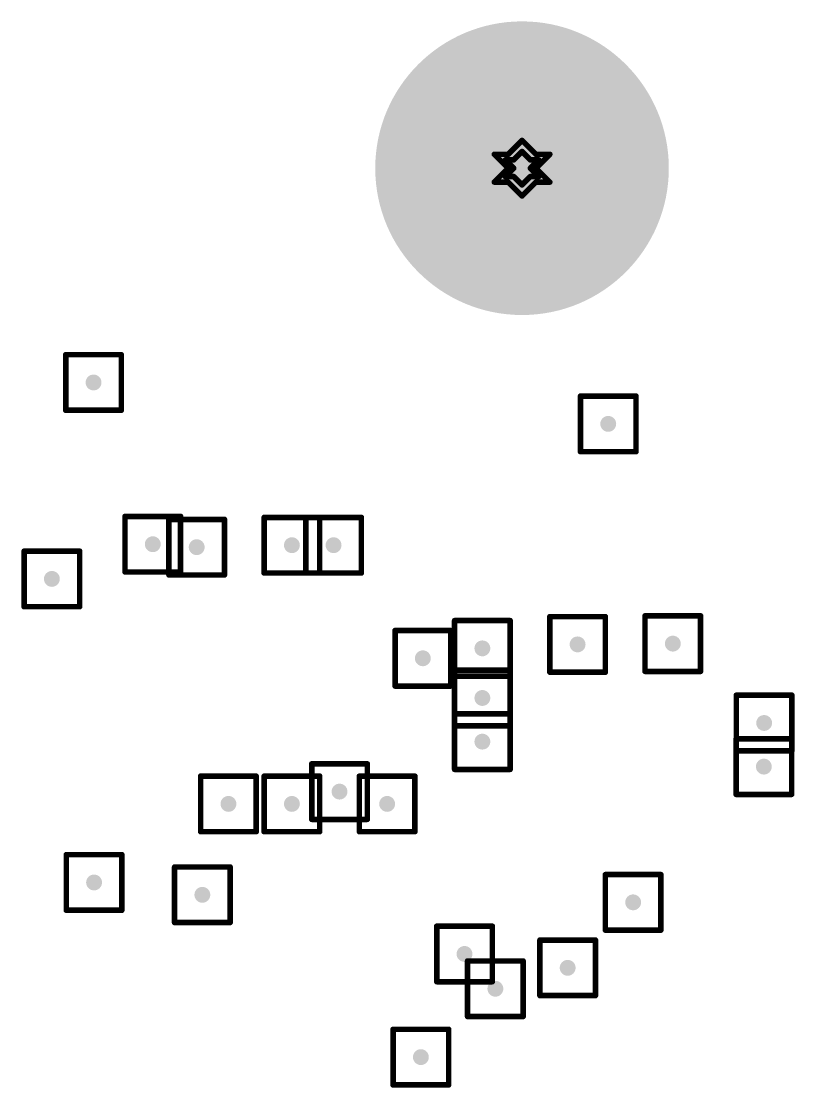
# Model space of a CAD drawing. Header units: inches. Extents: x 0 to 17, y 0 to 4.
# Drawn here: x 2.035 to 2.419, y 1.375 to 1.904 of the extents above; entities that cross this region are included whole.
import ezdxf

# ---------------------------------------------------------------- set-up
doc = ezdxf.new("R2010")
doc.units = ezdxf.units.IN
doc.header["$MEASUREMENT"] = 0
for name, color, linetype in [('Drill Drawing', 1, 'Continuous'), ('Pad Holes', 156, 'Continuous'), ('Via Holes', 16, 'Continuous')]:
    doc.layers.add(name, color=color, linetype=linetype)

# ---------------------------------------------------------------- blocks, each defined once
blk = doc.blocks.new('9774015151_80')
at = {"layer": 'Pad Holes'}
h = blk.add_hatch(color=7, dxfattribs=at)
edge = h.paths.add_edge_path()
edge.add_arc((0, 0), 0.07283, 0, 360)

msp = doc.modelspace()

# ---------------------------------------------------------------- hatches: boundary and pattern name
at = {"layer": 'Via Holes'}
h = msp.add_hatch(color=7, dxfattribs=at)
edge = h.paths.add_edge_path()
edge.add_arc((2.07086, 1.72441), 0.00394, 0, 360)
h = msp.add_hatch(color=7, dxfattribs=at)
edge = h.paths.add_edge_path()
edge.add_arc((2.32623, 1.70388), 0.00394, 0, 360)
h = msp.add_hatch(color=7, dxfattribs=at)
edge = h.paths.add_edge_path()
edge.add_arc((2.10027, 1.64419), 0.00394, 0, 360)
h = msp.add_hatch(color=7, dxfattribs=at)
edge = h.paths.add_edge_path()
edge.add_arc((2.12205, 1.64272), 0.00394, 0, 360)
h = msp.add_hatch(color=7, dxfattribs=at)
edge = h.paths.add_edge_path()
edge.add_arc((2.16929, 1.6437), 0.00394, 0, 360)
h = msp.add_hatch(color=7, dxfattribs=at)
edge = h.paths.add_edge_path()
edge.add_arc((2.18996, 1.6437), 0.00394, 0, 360)
h = msp.add_hatch(color=7, dxfattribs=at)
edge = h.paths.add_edge_path()
edge.add_arc((2.0502, 1.62697), 0.00394, 0, 360)
h = msp.add_hatch(color=7, dxfattribs=at)
edge = h.paths.add_edge_path()
edge.add_arc((2.31102, 1.59449), 0.00394, 0, 360)
h = msp.add_hatch(color=7, dxfattribs=at)
edge = h.paths.add_edge_path()
edge.add_arc((2.35827, 1.59487), 0.00394, 0, 360)
h = msp.add_hatch(color=7, dxfattribs=at)
edge = h.paths.add_edge_path()
edge.add_arc((2.26378, 1.59252), 0.00394, 0, 360)
h = msp.add_hatch(color=7, dxfattribs=at)
edge = h.paths.add_edge_path()
edge.add_arc((2.23425, 1.5876), 0.00394, 0, 360)
h = msp.add_hatch(color=7, dxfattribs=at)
edge = h.paths.add_edge_path()
edge.add_arc((2.26378, 1.56791), 0.00394, 0, 360)
h = msp.add_hatch(color=7, dxfattribs=at)
edge = h.paths.add_edge_path()
edge.add_arc((2.40357, 1.55551), 0.00394, 0, 360)
h = msp.add_hatch(color=7, dxfattribs=at)
edge = h.paths.add_edge_path()
edge.add_arc((2.26378, 1.54626), 0.00394, 0, 360)
h = msp.add_hatch(color=7, dxfattribs=at)
edge = h.paths.add_edge_path()
edge.add_arc((2.40344, 1.53386), 0.00394, 0, 360)
h = msp.add_hatch(color=7, dxfattribs=at)
edge = h.paths.add_edge_path()
edge.add_arc((2.19291, 1.52147), 0.00394, 0, 360)
h = msp.add_hatch(color=7, dxfattribs=at)
edge = h.paths.add_edge_path()
edge.add_arc((2.1378, 1.51537), 0.00394, 0, 360)
h = msp.add_hatch(color=7, dxfattribs=at)
edge = h.paths.add_edge_path()
edge.add_arc((2.16929, 1.51537), 0.00394, 0, 360)
h = msp.add_hatch(color=7, dxfattribs=at)
edge = h.paths.add_edge_path()
edge.add_arc((2.21654, 1.51537), 0.00394, 0, 360)
h = msp.add_hatch(color=7, dxfattribs=at)
edge = h.paths.add_edge_path()
edge.add_arc((2.07113, 1.4764), 0.00394, 0, 360)
h = msp.add_hatch(color=7, dxfattribs=at)
edge = h.paths.add_edge_path()
edge.add_arc((2.12485, 1.47028), 0.00394, 0, 360)
h = msp.add_hatch(color=7, dxfattribs=at)
edge = h.paths.add_edge_path()
edge.add_arc((2.33858, 1.46654), 0.00394, 0, 360)
h = msp.add_hatch(color=7, dxfattribs=at)
edge = h.paths.add_edge_path()
edge.add_arc((2.25492, 1.44094), 0.00394, 0, 360)
h = msp.add_hatch(color=7, dxfattribs=at)
edge = h.paths.add_edge_path()
edge.add_arc((2.3061, 1.43406), 0.00394, 0, 360)
h = msp.add_hatch(color=7, dxfattribs=at)
edge = h.paths.add_edge_path()
edge.add_arc((2.27023, 1.42367), 0.00394, 0, 360)
h = msp.add_hatch(color=7, dxfattribs=at)
edge = h.paths.add_edge_path()
edge.add_arc((2.23327, 1.38976), 0.00394, 0, 360)

# ---------------------------------------------------------------- linework, layer by layer
at = {"layer": 'Drill Drawing'}
for points in [[(2.27657, 1.8376, 0.00276, 0.00276, 0), (2.28346, 1.84449, 0.00276, 0.00276, 0)], [(2.28346, 1.84449, 0.00276, 0.00276, 0), (2.29035, 1.8376, 0.00276, 0.00276, 0)], [(2.26968, 1.8376, 0.00276, 0.00276, 0), (2.27657, 1.83071, 0.00276, 0.00276, 0)], [(2.26968, 1.8376, 0.00276, 0.00276, 0), (2.27657, 1.8376, 0.00276, 0.00276, 0)], [(2.2752, 1.83484, 0.00276, 0.00276, 0), (2.27933, 1.83071, 0.00276, 0.00276, 0)], [(2.2752, 1.83484, 0.00276, 0.00276, 0), (2.27933, 1.83484, 0.00276, 0.00276, 0)], [(2.27933, 1.83484, 0.00276, 0.00276, 0), (2.28346, 1.83898, 0.00276, 0.00276, 0)], [(2.28346, 1.83898, 0.00276, 0.00276, 0), (2.2876, 1.83484, 0.00276, 0.00276, 0)], [(2.2876, 1.83484, 0.00276, 0.00276, 0), (2.29173, 1.83484, 0.00276, 0.00276, 0)], [(2.2876, 1.83071, 0.00276, 0.00276, 0), (2.29173, 1.83484, 0.00276, 0.00276, 0)], [(2.29035, 1.8376, 0.00276, 0.00276, 0), (2.29724, 1.8376, 0.00276, 0.00276, 0)], [(2.29035, 1.83071, 0.00276, 0.00276, 0), (2.29724, 1.8376, 0.00276, 0.00276, 0)], [(2.26968, 1.82382, 0.00276, 0.00276, 0), (2.27657, 1.83071, 0.00276, 0.00276, 0)], [(2.2752, 1.82657, 0.00276, 0.00276, 0), (2.27933, 1.83071, 0.00276, 0.00276, 0)], [(2.2876, 1.83071, 0.00276, 0.00276, 0), (2.29173, 1.82657, 0.00276, 0.00276, 0)], [(2.29035, 1.83071, 0.00276, 0.00276, 0), (2.29724, 1.82382, 0.00276, 0.00276, 0)], [(2.26968, 1.82382, 0.00276, 0.00276, 0), (2.27657, 1.82382, 0.00276, 0.00276, 0)], [(2.2752, 1.82657, 0.00276, 0.00276, 0), (2.27933, 1.82657, 0.00276, 0.00276, 0)], [(2.27657, 1.82382, 0.00276, 0.00276, 0), (2.28346, 1.81693, 0.00276, 0.00276, 0)], [(2.27933, 1.82657, 0.00276, 0.00276, 0), (2.28346, 1.82244, 0.00276, 0.00276, 0)], [(2.28346, 1.82244, 0.00276, 0.00276, 0), (2.2876, 1.82657, 0.00276, 0.00276, 0)], [(2.28346, 1.81693, 0.00276, 0.00276, 0), (2.29035, 1.82382, 0.00276, 0.00276, 0)], [(2.2876, 1.82657, 0.00276, 0.00276, 0), (2.29173, 1.82657, 0.00276, 0.00276, 0)], [(2.29035, 1.82382, 0.00276, 0.00276, 0), (2.29724, 1.82382, 0.00276, 0.00276, 0)], [(2.05709, 1.73819, 0.00276, 0.00276, 0), (2.08464, 1.73819, 0.00276, 0.00276, 0)], [(2.05709, 1.71063, 0.00276, 0.00276, 0), (2.05709, 1.73819, 0.00276, 0.00276, 0)], [(2.08464, 1.71063, 0.00276, 0.00276, 0), (2.08464, 1.73819, 0.00276, 0.00276, 0)], [(2.31245, 1.71766, 0.00276, 0.00276, 0), (2.34001, 1.71766, 0.00276, 0.00276, 0)], [(2.31245, 1.6901, 0.00276, 0.00276, 0), (2.31245, 1.71766, 0.00276, 0.00276, 0)], [(2.34001, 1.6901, 0.00276, 0.00276, 0), (2.34001, 1.71766, 0.00276, 0.00276, 0)], [(2.05709, 1.71063, 0.00276, 0.00276, 0), (2.08464, 1.71063, 0.00276, 0.00276, 0)], [(2.31245, 1.6901, 0.00276, 0.00276, 0), (2.34001, 1.6901, 0.00276, 0.00276, 0)], [(2.08649, 1.65797, 0.00276, 0.00276, 0), (2.11405, 1.65797, 0.00276, 0.00276, 0)], [(2.08649, 1.63041, 0.00276, 0.00276, 0), (2.08649, 1.65797, 0.00276, 0.00276, 0)], [(2.10827, 1.6565, 0.00276, 0.00276, 0), (2.13583, 1.6565, 0.00276, 0.00276, 0)], [(2.10827, 1.62894, 0.00276, 0.00276, 0), (2.10827, 1.6565, 0.00276, 0.00276, 0)], [(2.11405, 1.63041, 0.00276, 0.00276, 0), (2.11405, 1.65797, 0.00276, 0.00276, 0)], [(2.13583, 1.62894, 0.00276, 0.00276, 0), (2.13583, 1.6565, 0.00276, 0.00276, 0)], [(2.15551, 1.65748, 0.00276, 0.00276, 0), (2.18307, 1.65748, 0.00276, 0.00276, 0)], [(2.15551, 1.62992, 0.00276, 0.00276, 0), (2.15551, 1.65748, 0.00276, 0.00276, 0)], [(2.17618, 1.65748, 0.00276, 0.00276, 0), (2.20374, 1.65748, 0.00276, 0.00276, 0)], [(2.17618, 1.62992, 0.00276, 0.00276, 0), (2.17618, 1.65748, 0.00276, 0.00276, 0)], [(2.18307, 1.62992, 0.00276, 0.00276, 0), (2.18307, 1.65748, 0.00276, 0.00276, 0)], [(2.20374, 1.62992, 0.00276, 0.00276, 0), (2.20374, 1.65748, 0.00276, 0.00276, 0)], [(2.03642, 1.64075, 0.00276, 0.00276, 0), (2.06398, 1.64075, 0.00276, 0.00276, 0)], [(2.03642, 1.61319, 0.00276, 0.00276, 0), (2.03642, 1.64075, 0.00276, 0.00276, 0)], [(2.06398, 1.61319, 0.00276, 0.00276, 0), (2.06398, 1.64075, 0.00276, 0.00276, 0)], [(2.08649, 1.63041, 0.00276, 0.00276, 0), (2.11405, 1.63041, 0.00276, 0.00276, 0)], [(2.10827, 1.62894, 0.00276, 0.00276, 0), (2.13583, 1.62894, 0.00276, 0.00276, 0)], [(2.15551, 1.62992, 0.00276, 0.00276, 0), (2.18307, 1.62992, 0.00276, 0.00276, 0)], [(2.17618, 1.62992, 0.00276, 0.00276, 0), (2.20374, 1.62992, 0.00276, 0.00276, 0)], [(2.03642, 1.61319, 0.00276, 0.00276, 0), (2.06398, 1.61319, 0.00276, 0.00276, 0)], [(2.29724, 1.60827, 0.00276, 0.00276, 0), (2.3248, 1.60827, 0.00276, 0.00276, 0)], [(2.29724, 1.58071, 0.00276, 0.00276, 0), (2.29724, 1.60827, 0.00276, 0.00276, 0)], [(2.3248, 1.58071, 0.00276, 0.00276, 0), (2.3248, 1.60827, 0.00276, 0.00276, 0)], [(2.34449, 1.60865, 0.00276, 0.00276, 0), (2.37205, 1.60865, 0.00276, 0.00276, 0)], [(2.34449, 1.58109, 0.00276, 0.00276, 0), (2.34449, 1.60865, 0.00276, 0.00276, 0)], [(2.37205, 1.58109, 0.00276, 0.00276, 0), (2.37205, 1.60865, 0.00276, 0.00276, 0)], [(2.22047, 1.60138, 0.00276, 0.00276, 0), (2.24803, 1.60138, 0.00276, 0.00276, 0)], [(2.22047, 1.57382, 0.00276, 0.00276, 0), (2.22047, 1.60138, 0.00276, 0.00276, 0)], [(2.24803, 1.57382, 0.00276, 0.00276, 0), (2.24803, 1.60138, 0.00276, 0.00276, 0)], [(2.25, 1.6063, 0.00276, 0.00276, 0), (2.27756, 1.6063, 0.00276, 0.00276, 0)], [(2.25, 1.57874, 0.00276, 0.00276, 0), (2.25, 1.6063, 0.00276, 0.00276, 0)], [(2.27756, 1.57874, 0.00276, 0.00276, 0), (2.27756, 1.6063, 0.00276, 0.00276, 0)], [(2.25, 1.58169, 0.00276, 0.00276, 0), (2.27756, 1.58169, 0.00276, 0.00276, 0)], [(2.25, 1.55413, 0.00276, 0.00276, 0), (2.25, 1.58169, 0.00276, 0.00276, 0)], [(2.27756, 1.55413, 0.00276, 0.00276, 0), (2.27756, 1.58169, 0.00276, 0.00276, 0)], [(2.29724, 1.58071, 0.00276, 0.00276, 0), (2.3248, 1.58071, 0.00276, 0.00276, 0)], [(2.34449, 1.58109, 0.00276, 0.00276, 0), (2.37205, 1.58109, 0.00276, 0.00276, 0)], [(2.25, 1.57874, 0.00276, 0.00276, 0), (2.27756, 1.57874, 0.00276, 0.00276, 0)], [(2.22047, 1.57382, 0.00276, 0.00276, 0), (2.24803, 1.57382, 0.00276, 0.00276, 0)], [(2.38979, 1.56929, 0.00276, 0.00276, 0), (2.41735, 1.56929, 0.00276, 0.00276, 0)], [(2.38979, 1.54173, 0.00276, 0.00276, 0), (2.38979, 1.56929, 0.00276, 0.00276, 0)], [(2.41735, 1.54173, 0.00276, 0.00276, 0), (2.41735, 1.56929, 0.00276, 0.00276, 0)], [(2.25, 1.56004, 0.00276, 0.00276, 0), (2.27756, 1.56004, 0.00276, 0.00276, 0)], [(2.25, 1.53248, 0.00276, 0.00276, 0), (2.25, 1.56004, 0.00276, 0.00276, 0)], [(2.27756, 1.53248, 0.00276, 0.00276, 0), (2.27756, 1.56004, 0.00276, 0.00276, 0)], [(2.25, 1.55413, 0.00276, 0.00276, 0), (2.27756, 1.55413, 0.00276, 0.00276, 0)], [(2.38966, 1.54764, 0.00276, 0.00276, 0), (2.41722, 1.54764, 0.00276, 0.00276, 0)], [(2.38966, 1.52008, 0.00276, 0.00276, 0), (2.38966, 1.54764, 0.00276, 0.00276, 0)], [(2.41722, 1.52008, 0.00276, 0.00276, 0), (2.41722, 1.54764, 0.00276, 0.00276, 0)], [(2.38979, 1.54173, 0.00276, 0.00276, 0), (2.41735, 1.54173, 0.00276, 0.00276, 0)], [(2.17913, 1.53525, 0.00276, 0.00276, 0), (2.20669, 1.53525, 0.00276, 0.00276, 0)], [(2.17913, 1.50769, 0.00276, 0.00276, 0), (2.17913, 1.53525, 0.00276, 0.00276, 0)], [(2.20669, 1.50769, 0.00276, 0.00276, 0), (2.20669, 1.53525, 0.00276, 0.00276, 0)], [(2.12402, 1.52914, 0.00276, 0.00276, 0), (2.15157, 1.52914, 0.00276, 0.00276, 0)], [(2.12402, 1.50159, 0.00276, 0.00276, 0), (2.12402, 1.52914, 0.00276, 0.00276, 0)], [(2.15157, 1.50159, 0.00276, 0.00276, 0), (2.15157, 1.52914, 0.00276, 0.00276, 0)], [(2.15551, 1.52914, 0.00276, 0.00276, 0), (2.18307, 1.52914, 0.00276, 0.00276, 0)], [(2.15551, 1.50159, 0.00276, 0.00276, 0), (2.15551, 1.52914, 0.00276, 0.00276, 0)], [(2.18307, 1.50159, 0.00276, 0.00276, 0), (2.18307, 1.52914, 0.00276, 0.00276, 0)], [(2.20276, 1.52914, 0.00276, 0.00276, 0), (2.23031, 1.52914, 0.00276, 0.00276, 0)], [(2.20276, 1.50159, 0.00276, 0.00276, 0), (2.20276, 1.52914, 0.00276, 0.00276, 0)], [(2.23031, 1.50159, 0.00276, 0.00276, 0), (2.23031, 1.52914, 0.00276, 0.00276, 0)], [(2.25, 1.53248, 0.00276, 0.00276, 0), (2.27756, 1.53248, 0.00276, 0.00276, 0)], [(2.38966, 1.52008, 0.00276, 0.00276, 0), (2.41722, 1.52008, 0.00276, 0.00276, 0)], [(2.17913, 1.50769, 0.00276, 0.00276, 0), (2.20669, 1.50769, 0.00276, 0.00276, 0)], [(2.12402, 1.50159, 0.00276, 0.00276, 0), (2.15157, 1.50159, 0.00276, 0.00276, 0)], [(2.15551, 1.50159, 0.00276, 0.00276, 0), (2.18307, 1.50159, 0.00276, 0.00276, 0)], [(2.20276, 1.50159, 0.00276, 0.00276, 0), (2.23031, 1.50159, 0.00276, 0.00276, 0)], [(2.05735, 1.49018, 0.00276, 0.00276, 0), (2.08491, 1.49018, 0.00276, 0.00276, 0)], [(2.05735, 1.46262, 0.00276, 0.00276, 0), (2.05735, 1.49018, 0.00276, 0.00276, 0)], [(2.08491, 1.46262, 0.00276, 0.00276, 0), (2.08491, 1.49018, 0.00276, 0.00276, 0)], [(2.11107, 1.48406, 0.00276, 0.00276, 0), (2.13863, 1.48406, 0.00276, 0.00276, 0)], [(2.11107, 1.4565, 0.00276, 0.00276, 0), (2.11107, 1.48406, 0.00276, 0.00276, 0)], [(2.13863, 1.4565, 0.00276, 0.00276, 0), (2.13863, 1.48406, 0.00276, 0.00276, 0)], [(2.3248, 1.48031, 0.00276, 0.00276, 0), (2.35236, 1.48031, 0.00276, 0.00276, 0)], [(2.3248, 1.45276, 0.00276, 0.00276, 0), (2.3248, 1.48031, 0.00276, 0.00276, 0)], [(2.35236, 1.45276, 0.00276, 0.00276, 0), (2.35236, 1.48031, 0.00276, 0.00276, 0)], [(2.05735, 1.46262, 0.00276, 0.00276, 0), (2.08491, 1.46262, 0.00276, 0.00276, 0)], [(2.11107, 1.4565, 0.00276, 0.00276, 0), (2.13863, 1.4565, 0.00276, 0.00276, 0)], [(2.24114, 1.45472, 0.00276, 0.00276, 0), (2.2687, 1.45472, 0.00276, 0.00276, 0)], [(2.24114, 1.42716, 0.00276, 0.00276, 0), (2.24114, 1.45472, 0.00276, 0.00276, 0)], [(2.2687, 1.42716, 0.00276, 0.00276, 0), (2.2687, 1.45472, 0.00276, 0.00276, 0)], [(2.3248, 1.45276, 0.00276, 0.00276, 0), (2.35236, 1.45276, 0.00276, 0.00276, 0)], [(2.29232, 1.44783, 0.00276, 0.00276, 0), (2.31988, 1.44783, 0.00276, 0.00276, 0)], [(2.29232, 1.42028, 0.00276, 0.00276, 0), (2.29232, 1.44783, 0.00276, 0.00276, 0)], [(2.31988, 1.42028, 0.00276, 0.00276, 0), (2.31988, 1.44783, 0.00276, 0.00276, 0)], [(2.25645, 1.43745, 0.00276, 0.00276, 0), (2.28401, 1.43745, 0.00276, 0.00276, 0)], [(2.25645, 1.40989, 0.00276, 0.00276, 0), (2.25645, 1.43745, 0.00276, 0.00276, 0)], [(2.28401, 1.40989, 0.00276, 0.00276, 0), (2.28401, 1.43745, 0.00276, 0.00276, 0)], [(2.24114, 1.42716, 0.00276, 0.00276, 0), (2.2687, 1.42716, 0.00276, 0.00276, 0)], [(2.29232, 1.42028, 0.00276, 0.00276, 0), (2.31988, 1.42028, 0.00276, 0.00276, 0)], [(2.25645, 1.40989, 0.00276, 0.00276, 0), (2.28401, 1.40989, 0.00276, 0.00276, 0)], [(2.21949, 1.40354, 0.00276, 0.00276, 0), (2.24705, 1.40354, 0.00276, 0.00276, 0)], [(2.21949, 1.37598, 0.00276, 0.00276, 0), (2.21949, 1.40354, 0.00276, 0.00276, 0)], [(2.24705, 1.37598, 0.00276, 0.00276, 0), (2.24705, 1.40354, 0.00276, 0.00276, 0)], [(2.21949, 1.37598, 0.00276, 0.00276, 0), (2.24705, 1.37598, 0.00276, 0.00276, 0)]]:
    msp.add_lwpolyline(points, format="xyseb", dxfattribs=at)
for points in [[(2.28277, 1.84449, 0.00138, 0.00138, 1), (2.28415, 1.84449, 0.00138, 0.00138, 1)], [(2.28277, 1.84449, 0.00138, 0.00138, 1), (2.28415, 1.84449, 0.00138, 0.00138, 1)], [(2.269, 1.8376, 0.00138, 0.00138, 1), (2.27037, 1.8376, 0.00138, 0.00138, 1)], [(2.269, 1.8376, 0.00138, 0.00138, 1), (2.27037, 1.8376, 0.00138, 0.00138, 1)], [(2.27451, 1.83484, 0.00138, 0.00138, 1), (2.27589, 1.83484, 0.00138, 0.00138, 1)], [(2.27451, 1.83484, 0.00138, 0.00138, 1), (2.27589, 1.83484, 0.00138, 0.00138, 1)], [(2.27589, 1.8376, 0.00138, 0.00138, 1), (2.27726, 1.8376, 0.00138, 0.00138, 1)], [(2.27589, 1.8376, 0.00138, 0.00138, 1), (2.27726, 1.8376, 0.00138, 0.00138, 1)], [(2.27864, 1.83484, 0.00138, 0.00138, 1), (2.28002, 1.83484, 0.00138, 0.00138, 1)], [(2.27864, 1.83484, 0.00138, 0.00138, 1), (2.28002, 1.83484, 0.00138, 0.00138, 1)], [(2.28277, 1.83898, 0.00138, 0.00138, 1), (2.28415, 1.83898, 0.00138, 0.00138, 1)], [(2.28277, 1.83898, 0.00138, 0.00138, 1), (2.28415, 1.83898, 0.00138, 0.00138, 1)], [(2.28691, 1.83484, 0.00138, 0.00138, 1), (2.28829, 1.83484, 0.00138, 0.00138, 1)], [(2.28691, 1.83484, 0.00138, 0.00138, 1), (2.28829, 1.83484, 0.00138, 0.00138, 1)], [(2.28966, 1.8376, 0.00138, 0.00138, 1), (2.29104, 1.8376, 0.00138, 0.00138, 1)], [(2.28966, 1.8376, 0.00138, 0.00138, 1), (2.29104, 1.8376, 0.00138, 0.00138, 1)], [(2.29104, 1.83484, 0.00138, 0.00138, 1), (2.29242, 1.83484, 0.00138, 0.00138, 1)], [(2.29104, 1.83484, 0.00138, 0.00138, 1), (2.29242, 1.83484, 0.00138, 0.00138, 1)], [(2.29655, 1.8376, 0.00138, 0.00138, 1), (2.29793, 1.8376, 0.00138, 0.00138, 1)], [(2.29655, 1.8376, 0.00138, 0.00138, 1), (2.29793, 1.8376, 0.00138, 0.00138, 1)], [(2.27589, 1.83071, 0.00138, 0.00138, 1), (2.27726, 1.83071, 0.00138, 0.00138, 1)], [(2.27589, 1.83071, 0.00138, 0.00138, 1), (2.27726, 1.83071, 0.00138, 0.00138, 1)], [(2.27864, 1.83071, 0.00138, 0.00138, 1), (2.28002, 1.83071, 0.00138, 0.00138, 1)], [(2.27864, 1.83071, 0.00138, 0.00138, 1), (2.28002, 1.83071, 0.00138, 0.00138, 1)], [(2.28691, 1.83071, 0.00138, 0.00138, 1), (2.28829, 1.83071, 0.00138, 0.00138, 1)], [(2.28691, 1.83071, 0.00138, 0.00138, 1), (2.28829, 1.83071, 0.00138, 0.00138, 1)], [(2.28966, 1.83071, 0.00138, 0.00138, 1), (2.29104, 1.83071, 0.00138, 0.00138, 1)], [(2.28966, 1.83071, 0.00138, 0.00138, 1), (2.29104, 1.83071, 0.00138, 0.00138, 1)], [(2.269, 1.82382, 0.00138, 0.00138, 1), (2.27037, 1.82382, 0.00138, 0.00138, 1)], [(2.269, 1.82382, 0.00138, 0.00138, 1), (2.27037, 1.82382, 0.00138, 0.00138, 1)], [(2.27451, 1.82657, 0.00138, 0.00138, 1), (2.27589, 1.82657, 0.00138, 0.00138, 1)], [(2.27451, 1.82657, 0.00138, 0.00138, 1), (2.27589, 1.82657, 0.00138, 0.00138, 1)], [(2.27589, 1.82382, 0.00138, 0.00138, 1), (2.27726, 1.82382, 0.00138, 0.00138, 1)], [(2.27589, 1.82382, 0.00138, 0.00138, 1), (2.27726, 1.82382, 0.00138, 0.00138, 1)], [(2.27864, 1.82657, 0.00138, 0.00138, 1), (2.28002, 1.82657, 0.00138, 0.00138, 1)], [(2.27864, 1.82657, 0.00138, 0.00138, 1), (2.28002, 1.82657, 0.00138, 0.00138, 1)], [(2.28691, 1.82657, 0.00138, 0.00138, 1), (2.28829, 1.82657, 0.00138, 0.00138, 1)], [(2.28691, 1.82657, 0.00138, 0.00138, 1), (2.28829, 1.82657, 0.00138, 0.00138, 1)], [(2.28966, 1.82382, 0.00138, 0.00138, 1), (2.29104, 1.82382, 0.00138, 0.00138, 1)], [(2.28966, 1.82382, 0.00138, 0.00138, 1), (2.29104, 1.82382, 0.00138, 0.00138, 1)], [(2.29104, 1.82657, 0.00138, 0.00138, 1), (2.29242, 1.82657, 0.00138, 0.00138, 1)], [(2.29104, 1.82657, 0.00138, 0.00138, 1), (2.29242, 1.82657, 0.00138, 0.00138, 1)], [(2.29655, 1.82382, 0.00138, 0.00138, 1), (2.29793, 1.82382, 0.00138, 0.00138, 1)], [(2.29655, 1.82382, 0.00138, 0.00138, 1), (2.29793, 1.82382, 0.00138, 0.00138, 1)], [(2.28277, 1.82244, 0.00138, 0.00138, 1), (2.28415, 1.82244, 0.00138, 0.00138, 1)], [(2.28277, 1.82244, 0.00138, 0.00138, 1), (2.28415, 1.82244, 0.00138, 0.00138, 1)], [(2.28277, 1.81693, 0.00138, 0.00138, 1), (2.28415, 1.81693, 0.00138, 0.00138, 1)], [(2.28277, 1.81693, 0.00138, 0.00138, 1), (2.28415, 1.81693, 0.00138, 0.00138, 1)], [(2.0564, 1.73819, 0.00138, 0.00138, 1), (2.05777, 1.73819, 0.00138, 0.00138, 1)], [(2.0564, 1.73819, 0.00138, 0.00138, 1), (2.05777, 1.73819, 0.00138, 0.00138, 1)], [(2.08396, 1.73819, 0.00138, 0.00138, 1), (2.08533, 1.73819, 0.00138, 0.00138, 1)], [(2.08396, 1.73819, 0.00138, 0.00138, 1), (2.08533, 1.73819, 0.00138, 0.00138, 1)], [(2.31176, 1.71766, 0.00138, 0.00138, 1), (2.31314, 1.71766, 0.00138, 0.00138, 1)], [(2.31176, 1.71766, 0.00138, 0.00138, 1), (2.31314, 1.71766, 0.00138, 0.00138, 1)], [(2.33932, 1.71766, 0.00138, 0.00138, 1), (2.3407, 1.71766, 0.00138, 0.00138, 1)], [(2.33932, 1.71766, 0.00138, 0.00138, 1), (2.3407, 1.71766, 0.00138, 0.00138, 1)], [(2.0564, 1.71063, 0.00138, 0.00138, 1), (2.05777, 1.71063, 0.00138, 0.00138, 1)], [(2.0564, 1.71063, 0.00138, 0.00138, 1), (2.05777, 1.71063, 0.00138, 0.00138, 1)], [(2.08396, 1.71063, 0.00138, 0.00138, 1), (2.08533, 1.71063, 0.00138, 0.00138, 1)], [(2.08396, 1.71063, 0.00138, 0.00138, 1), (2.08533, 1.71063, 0.00138, 0.00138, 1)], [(2.31176, 1.6901, 0.00138, 0.00138, 1), (2.31314, 1.6901, 0.00138, 0.00138, 1)], [(2.31176, 1.6901, 0.00138, 0.00138, 1), (2.31314, 1.6901, 0.00138, 0.00138, 1)], [(2.33932, 1.6901, 0.00138, 0.00138, 1), (2.3407, 1.6901, 0.00138, 0.00138, 1)], [(2.33932, 1.6901, 0.00138, 0.00138, 1), (2.3407, 1.6901, 0.00138, 0.00138, 1)], [(2.0858, 1.65797, 0.00138, 0.00138, 1), (2.08718, 1.65797, 0.00138, 0.00138, 1)], [(2.0858, 1.65797, 0.00138, 0.00138, 1), (2.08718, 1.65797, 0.00138, 0.00138, 1)], [(2.10758, 1.6565, 0.00138, 0.00138, 1), (2.10896, 1.6565, 0.00138, 0.00138, 1)], [(2.10758, 1.6565, 0.00138, 0.00138, 1), (2.10896, 1.6565, 0.00138, 0.00138, 1)], [(2.11336, 1.65797, 0.00138, 0.00138, 1), (2.11474, 1.65797, 0.00138, 0.00138, 1)], [(2.11336, 1.65797, 0.00138, 0.00138, 1), (2.11474, 1.65797, 0.00138, 0.00138, 1)], [(2.13514, 1.6565, 0.00138, 0.00138, 1), (2.13652, 1.6565, 0.00138, 0.00138, 1)], [(2.13514, 1.6565, 0.00138, 0.00138, 1), (2.13652, 1.6565, 0.00138, 0.00138, 1)], [(2.15482, 1.65748, 0.00138, 0.00138, 1), (2.1562, 1.65748, 0.00138, 0.00138, 1)], [(2.15482, 1.65748, 0.00138, 0.00138, 1), (2.1562, 1.65748, 0.00138, 0.00138, 1)], [(2.17549, 1.65748, 0.00138, 0.00138, 1), (2.17687, 1.65748, 0.00138, 0.00138, 1)], [(2.17549, 1.65748, 0.00138, 0.00138, 1), (2.17687, 1.65748, 0.00138, 0.00138, 1)], [(2.18238, 1.65748, 0.00138, 0.00138, 1), (2.18376, 1.65748, 0.00138, 0.00138, 1)], [(2.18238, 1.65748, 0.00138, 0.00138, 1), (2.18376, 1.65748, 0.00138, 0.00138, 1)], [(2.20305, 1.65748, 0.00138, 0.00138, 1), (2.20443, 1.65748, 0.00138, 0.00138, 1)], [(2.20305, 1.65748, 0.00138, 0.00138, 1), (2.20443, 1.65748, 0.00138, 0.00138, 1)], [(2.03573, 1.64075, 0.00138, 0.00138, 1), (2.03711, 1.64075, 0.00138, 0.00138, 1)], [(2.03573, 1.64075, 0.00138, 0.00138, 1), (2.03711, 1.64075, 0.00138, 0.00138, 1)], [(2.06329, 1.64075, 0.00138, 0.00138, 1), (2.06466, 1.64075, 0.00138, 0.00138, 1)], [(2.06329, 1.64075, 0.00138, 0.00138, 1), (2.06466, 1.64075, 0.00138, 0.00138, 1)], [(2.0858, 1.63041, 0.00138, 0.00138, 1), (2.08718, 1.63041, 0.00138, 0.00138, 1)], [(2.0858, 1.63041, 0.00138, 0.00138, 1), (2.08718, 1.63041, 0.00138, 0.00138, 1)], [(2.10758, 1.62894, 0.00138, 0.00138, 1), (2.10896, 1.62894, 0.00138, 0.00138, 1)], [(2.10758, 1.62894, 0.00138, 0.00138, 1), (2.10896, 1.62894, 0.00138, 0.00138, 1)], [(2.11336, 1.63041, 0.00138, 0.00138, 1), (2.11474, 1.63041, 0.00138, 0.00138, 1)], [(2.11336, 1.63041, 0.00138, 0.00138, 1), (2.11474, 1.63041, 0.00138, 0.00138, 1)], [(2.13514, 1.62894, 0.00138, 0.00138, 1), (2.13652, 1.62894, 0.00138, 0.00138, 1)], [(2.13514, 1.62894, 0.00138, 0.00138, 1), (2.13652, 1.62894, 0.00138, 0.00138, 1)], [(2.15482, 1.62992, 0.00138, 0.00138, 1), (2.1562, 1.62992, 0.00138, 0.00138, 1)], [(2.15482, 1.62992, 0.00138, 0.00138, 1), (2.1562, 1.62992, 0.00138, 0.00138, 1)], [(2.17549, 1.62992, 0.00138, 0.00138, 1), (2.17687, 1.62992, 0.00138, 0.00138, 1)], [(2.17549, 1.62992, 0.00138, 0.00138, 1), (2.17687, 1.62992, 0.00138, 0.00138, 1)], [(2.18238, 1.62992, 0.00138, 0.00138, 1), (2.18376, 1.62992, 0.00138, 0.00138, 1)], [(2.18238, 1.62992, 0.00138, 0.00138, 1), (2.18376, 1.62992, 0.00138, 0.00138, 1)], [(2.20305, 1.62992, 0.00138, 0.00138, 1), (2.20443, 1.62992, 0.00138, 0.00138, 1)], [(2.20305, 1.62992, 0.00138, 0.00138, 1), (2.20443, 1.62992, 0.00138, 0.00138, 1)], [(2.03573, 1.61319, 0.00138, 0.00138, 1), (2.03711, 1.61319, 0.00138, 0.00138, 1)], [(2.03573, 1.61319, 0.00138, 0.00138, 1), (2.03711, 1.61319, 0.00138, 0.00138, 1)], [(2.06329, 1.61319, 0.00138, 0.00138, 1), (2.06466, 1.61319, 0.00138, 0.00138, 1)], [(2.06329, 1.61319, 0.00138, 0.00138, 1), (2.06466, 1.61319, 0.00138, 0.00138, 1)], [(2.29656, 1.60827, 0.00138, 0.00138, 1), (2.29793, 1.60827, 0.00138, 0.00138, 1)], [(2.29656, 1.60827, 0.00138, 0.00138, 1), (2.29793, 1.60827, 0.00138, 0.00138, 1)], [(2.32411, 1.60827, 0.00138, 0.00138, 1), (2.32549, 1.60827, 0.00138, 0.00138, 1)], [(2.32411, 1.60827, 0.00138, 0.00138, 1), (2.32549, 1.60827, 0.00138, 0.00138, 1)], [(2.3438, 1.60865, 0.00138, 0.00138, 1), (2.34518, 1.60865, 0.00138, 0.00138, 1)], [(2.3438, 1.60865, 0.00138, 0.00138, 1), (2.34518, 1.60865, 0.00138, 0.00138, 1)], [(2.37136, 1.60865, 0.00138, 0.00138, 1), (2.37274, 1.60865, 0.00138, 0.00138, 1)], [(2.37136, 1.60865, 0.00138, 0.00138, 1), (2.37274, 1.60865, 0.00138, 0.00138, 1)], [(2.21978, 1.60138, 0.00138, 0.00138, 1), (2.22116, 1.60138, 0.00138, 0.00138, 1)], [(2.21978, 1.60138, 0.00138, 0.00138, 1), (2.22116, 1.60138, 0.00138, 0.00138, 1)], [(2.24734, 1.60138, 0.00138, 0.00138, 1), (2.24872, 1.60138, 0.00138, 0.00138, 1)], [(2.24734, 1.60138, 0.00138, 0.00138, 1), (2.24872, 1.60138, 0.00138, 0.00138, 1)], [(2.24931, 1.6063, 0.00138, 0.00138, 1), (2.25069, 1.6063, 0.00138, 0.00138, 1)], [(2.24931, 1.6063, 0.00138, 0.00138, 1), (2.25069, 1.6063, 0.00138, 0.00138, 1)], [(2.27687, 1.6063, 0.00138, 0.00138, 1), (2.27825, 1.6063, 0.00138, 0.00138, 1)], [(2.27687, 1.6063, 0.00138, 0.00138, 1), (2.27825, 1.6063, 0.00138, 0.00138, 1)], [(2.24931, 1.58169, 0.00138, 0.00138, 1), (2.25069, 1.58169, 0.00138, 0.00138, 1)], [(2.24931, 1.58169, 0.00138, 0.00138, 1), (2.25069, 1.58169, 0.00138, 0.00138, 1)], [(2.27687, 1.58169, 0.00138, 0.00138, 1), (2.27825, 1.58169, 0.00138, 0.00138, 1)], [(2.27687, 1.58169, 0.00138, 0.00138, 1), (2.27825, 1.58169, 0.00138, 0.00138, 1)], [(2.29656, 1.58071, 0.00138, 0.00138, 1), (2.29793, 1.58071, 0.00138, 0.00138, 1)], [(2.29656, 1.58071, 0.00138, 0.00138, 1), (2.29793, 1.58071, 0.00138, 0.00138, 1)], [(2.32411, 1.58071, 0.00138, 0.00138, 1), (2.32549, 1.58071, 0.00138, 0.00138, 1)], [(2.32411, 1.58071, 0.00138, 0.00138, 1), (2.32549, 1.58071, 0.00138, 0.00138, 1)], [(2.3438, 1.58109, 0.00138, 0.00138, 1), (2.34518, 1.58109, 0.00138, 0.00138, 1)], [(2.3438, 1.58109, 0.00138, 0.00138, 1), (2.34518, 1.58109, 0.00138, 0.00138, 1)], [(2.37136, 1.58109, 0.00138, 0.00138, 1), (2.37274, 1.58109, 0.00138, 0.00138, 1)], [(2.37136, 1.58109, 0.00138, 0.00138, 1), (2.37274, 1.58109, 0.00138, 0.00138, 1)], [(2.24931, 1.57874, 0.00138, 0.00138, 1), (2.25069, 1.57874, 0.00138, 0.00138, 1)], [(2.24931, 1.57874, 0.00138, 0.00138, 1), (2.25069, 1.57874, 0.00138, 0.00138, 1)], [(2.27687, 1.57874, 0.00138, 0.00138, 1), (2.27825, 1.57874, 0.00138, 0.00138, 1)], [(2.27687, 1.57874, 0.00138, 0.00138, 1), (2.27825, 1.57874, 0.00138, 0.00138, 1)], [(2.21978, 1.57382, 0.00138, 0.00138, 1), (2.22116, 1.57382, 0.00138, 0.00138, 1)], [(2.21978, 1.57382, 0.00138, 0.00138, 1), (2.22116, 1.57382, 0.00138, 0.00138, 1)], [(2.24734, 1.57382, 0.00138, 0.00138, 1), (2.24872, 1.57382, 0.00138, 0.00138, 1)], [(2.24734, 1.57382, 0.00138, 0.00138, 1), (2.24872, 1.57382, 0.00138, 0.00138, 1)], [(2.3891, 1.56929, 0.00138, 0.00138, 1), (2.39048, 1.56929, 0.00138, 0.00138, 1)], [(2.3891, 1.56929, 0.00138, 0.00138, 1), (2.39048, 1.56929, 0.00138, 0.00138, 1)], [(2.41666, 1.56929, 0.00138, 0.00138, 1), (2.41804, 1.56929, 0.00138, 0.00138, 1)], [(2.41666, 1.56929, 0.00138, 0.00138, 1), (2.41804, 1.56929, 0.00138, 0.00138, 1)], [(2.24931, 1.56004, 0.00138, 0.00138, 1), (2.25069, 1.56004, 0.00138, 0.00138, 1)], [(2.24931, 1.56004, 0.00138, 0.00138, 1), (2.25069, 1.56004, 0.00138, 0.00138, 1)], [(2.27687, 1.56004, 0.00138, 0.00138, 1), (2.27825, 1.56004, 0.00138, 0.00138, 1)], [(2.27687, 1.56004, 0.00138, 0.00138, 1), (2.27825, 1.56004, 0.00138, 0.00138, 1)], [(2.24931, 1.55413, 0.00138, 0.00138, 1), (2.25069, 1.55413, 0.00138, 0.00138, 1)], [(2.24931, 1.55413, 0.00138, 0.00138, 1), (2.25069, 1.55413, 0.00138, 0.00138, 1)], [(2.27687, 1.55413, 0.00138, 0.00138, 1), (2.27825, 1.55413, 0.00138, 0.00138, 1)], [(2.27687, 1.55413, 0.00138, 0.00138, 1), (2.27825, 1.55413, 0.00138, 0.00138, 1)], [(2.38897, 1.54764, 0.00138, 0.00138, 1), (2.39035, 1.54764, 0.00138, 0.00138, 1)], [(2.38897, 1.54764, 0.00138, 0.00138, 1), (2.39035, 1.54764, 0.00138, 0.00138, 1)], [(2.41653, 1.54764, 0.00138, 0.00138, 1), (2.41791, 1.54764, 0.00138, 0.00138, 1)], [(2.41653, 1.54764, 0.00138, 0.00138, 1), (2.41791, 1.54764, 0.00138, 0.00138, 1)], [(2.3891, 1.54173, 0.00138, 0.00138, 1), (2.39048, 1.54173, 0.00138, 0.00138, 1)], [(2.3891, 1.54173, 0.00138, 0.00138, 1), (2.39048, 1.54173, 0.00138, 0.00138, 1)], [(2.41666, 1.54173, 0.00138, 0.00138, 1), (2.41804, 1.54173, 0.00138, 0.00138, 1)], [(2.41666, 1.54173, 0.00138, 0.00138, 1), (2.41804, 1.54173, 0.00138, 0.00138, 1)], [(2.17844, 1.53525, 0.00138, 0.00138, 1), (2.17982, 1.53525, 0.00138, 0.00138, 1)], [(2.17844, 1.53525, 0.00138, 0.00138, 1), (2.17982, 1.53525, 0.00138, 0.00138, 1)], [(2.206, 1.53525, 0.00138, 0.00138, 1), (2.20738, 1.53525, 0.00138, 0.00138, 1)], [(2.206, 1.53525, 0.00138, 0.00138, 1), (2.20738, 1.53525, 0.00138, 0.00138, 1)], [(2.12333, 1.52914, 0.00138, 0.00138, 1), (2.1247, 1.52914, 0.00138, 0.00138, 1)], [(2.12333, 1.52914, 0.00138, 0.00138, 1), (2.1247, 1.52914, 0.00138, 0.00138, 1)], [(2.15089, 1.52914, 0.00138, 0.00138, 1), (2.15226, 1.52914, 0.00138, 0.00138, 1)], [(2.15089, 1.52914, 0.00138, 0.00138, 1), (2.15226, 1.52914, 0.00138, 0.00138, 1)], [(2.15482, 1.52914, 0.00138, 0.00138, 1), (2.1562, 1.52914, 0.00138, 0.00138, 1)], [(2.15482, 1.52914, 0.00138, 0.00138, 1), (2.1562, 1.52914, 0.00138, 0.00138, 1)], [(2.18238, 1.52914, 0.00138, 0.00138, 1), (2.18376, 1.52914, 0.00138, 0.00138, 1)], [(2.18238, 1.52914, 0.00138, 0.00138, 1), (2.18376, 1.52914, 0.00138, 0.00138, 1)], [(2.20207, 1.52914, 0.00138, 0.00138, 1), (2.20344, 1.52914, 0.00138, 0.00138, 1)], [(2.20207, 1.52914, 0.00138, 0.00138, 1), (2.20344, 1.52914, 0.00138, 0.00138, 1)], [(2.22963, 1.52914, 0.00138, 0.00138, 1), (2.231, 1.52914, 0.00138, 0.00138, 1)], [(2.22963, 1.52914, 0.00138, 0.00138, 1), (2.231, 1.52914, 0.00138, 0.00138, 1)], [(2.24931, 1.53248, 0.00138, 0.00138, 1), (2.25069, 1.53248, 0.00138, 0.00138, 1)], [(2.24931, 1.53248, 0.00138, 0.00138, 1), (2.25069, 1.53248, 0.00138, 0.00138, 1)], [(2.27687, 1.53248, 0.00138, 0.00138, 1), (2.27825, 1.53248, 0.00138, 0.00138, 1)], [(2.27687, 1.53248, 0.00138, 0.00138, 1), (2.27825, 1.53248, 0.00138, 0.00138, 1)], [(2.38897, 1.52008, 0.00138, 0.00138, 1), (2.39035, 1.52008, 0.00138, 0.00138, 1)], [(2.38897, 1.52008, 0.00138, 0.00138, 1), (2.39035, 1.52008, 0.00138, 0.00138, 1)], [(2.41653, 1.52008, 0.00138, 0.00138, 1), (2.41791, 1.52008, 0.00138, 0.00138, 1)], [(2.41653, 1.52008, 0.00138, 0.00138, 1), (2.41791, 1.52008, 0.00138, 0.00138, 1)], [(2.17844, 1.50769, 0.00138, 0.00138, 1), (2.17982, 1.50769, 0.00138, 0.00138, 1)], [(2.17844, 1.50769, 0.00138, 0.00138, 1), (2.17982, 1.50769, 0.00138, 0.00138, 1)], [(2.206, 1.50769, 0.00138, 0.00138, 1), (2.20738, 1.50769, 0.00138, 0.00138, 1)], [(2.206, 1.50769, 0.00138, 0.00138, 1), (2.20738, 1.50769, 0.00138, 0.00138, 1)], [(2.12333, 1.50159, 0.00138, 0.00138, 1), (2.1247, 1.50159, 0.00138, 0.00138, 1)], [(2.12333, 1.50159, 0.00138, 0.00138, 1), (2.1247, 1.50159, 0.00138, 0.00138, 1)], [(2.15089, 1.50159, 0.00138, 0.00138, 1), (2.15226, 1.50159, 0.00138, 0.00138, 1)], [(2.15089, 1.50159, 0.00138, 0.00138, 1), (2.15226, 1.50159, 0.00138, 0.00138, 1)], [(2.15482, 1.50159, 0.00138, 0.00138, 1), (2.1562, 1.50159, 0.00138, 0.00138, 1)], [(2.15482, 1.50159, 0.00138, 0.00138, 1), (2.1562, 1.50159, 0.00138, 0.00138, 1)], [(2.18238, 1.50159, 0.00138, 0.00138, 1), (2.18376, 1.50159, 0.00138, 0.00138, 1)], [(2.18238, 1.50159, 0.00138, 0.00138, 1), (2.18376, 1.50159, 0.00138, 0.00138, 1)], [(2.20207, 1.50159, 0.00138, 0.00138, 1), (2.20344, 1.50159, 0.00138, 0.00138, 1)], [(2.20207, 1.50159, 0.00138, 0.00138, 1), (2.20344, 1.50159, 0.00138, 0.00138, 1)], [(2.22963, 1.50159, 0.00138, 0.00138, 1), (2.231, 1.50159, 0.00138, 0.00138, 1)], [(2.22963, 1.50159, 0.00138, 0.00138, 1), (2.231, 1.50159, 0.00138, 0.00138, 1)], [(2.05666, 1.49018, 0.00138, 0.00138, 1), (2.05804, 1.49018, 0.00138, 0.00138, 1)], [(2.05666, 1.49018, 0.00138, 0.00138, 1), (2.05804, 1.49018, 0.00138, 0.00138, 1)], [(2.08422, 1.49018, 0.00138, 0.00138, 1), (2.0856, 1.49018, 0.00138, 0.00138, 1)], [(2.08422, 1.49018, 0.00138, 0.00138, 1), (2.0856, 1.49018, 0.00138, 0.00138, 1)], [(2.11038, 1.48406, 0.00138, 0.00138, 1), (2.11176, 1.48406, 0.00138, 0.00138, 1)], [(2.11038, 1.48406, 0.00138, 0.00138, 1), (2.11176, 1.48406, 0.00138, 0.00138, 1)], [(2.13794, 1.48406, 0.00138, 0.00138, 1), (2.13932, 1.48406, 0.00138, 0.00138, 1)], [(2.13794, 1.48406, 0.00138, 0.00138, 1), (2.13932, 1.48406, 0.00138, 0.00138, 1)], [(2.32411, 1.48031, 0.00138, 0.00138, 1), (2.32549, 1.48031, 0.00138, 0.00138, 1)], [(2.32411, 1.48031, 0.00138, 0.00138, 1), (2.32549, 1.48031, 0.00138, 0.00138, 1)], [(2.35167, 1.48031, 0.00138, 0.00138, 1), (2.35305, 1.48031, 0.00138, 0.00138, 1)], [(2.35167, 1.48031, 0.00138, 0.00138, 1), (2.35305, 1.48031, 0.00138, 0.00138, 1)], [(2.05666, 1.46262, 0.00138, 0.00138, 1), (2.05804, 1.46262, 0.00138, 0.00138, 1)], [(2.05666, 1.46262, 0.00138, 0.00138, 1), (2.05804, 1.46262, 0.00138, 0.00138, 1)], [(2.08422, 1.46262, 0.00138, 0.00138, 1), (2.0856, 1.46262, 0.00138, 0.00138, 1)], [(2.08422, 1.46262, 0.00138, 0.00138, 1), (2.0856, 1.46262, 0.00138, 0.00138, 1)], [(2.11038, 1.4565, 0.00138, 0.00138, 1), (2.11176, 1.4565, 0.00138, 0.00138, 1)], [(2.11038, 1.4565, 0.00138, 0.00138, 1), (2.11176, 1.4565, 0.00138, 0.00138, 1)], [(2.13794, 1.4565, 0.00138, 0.00138, 1), (2.13932, 1.4565, 0.00138, 0.00138, 1)], [(2.13794, 1.4565, 0.00138, 0.00138, 1), (2.13932, 1.4565, 0.00138, 0.00138, 1)], [(2.24045, 1.45472, 0.00138, 0.00138, 1), (2.24183, 1.45472, 0.00138, 0.00138, 1)], [(2.24045, 1.45472, 0.00138, 0.00138, 1), (2.24183, 1.45472, 0.00138, 0.00138, 1)], [(2.26801, 1.45472, 0.00138, 0.00138, 1), (2.26939, 1.45472, 0.00138, 0.00138, 1)], [(2.26801, 1.45472, 0.00138, 0.00138, 1), (2.26939, 1.45472, 0.00138, 0.00138, 1)], [(2.32411, 1.45276, 0.00138, 0.00138, 1), (2.32549, 1.45276, 0.00138, 0.00138, 1)], [(2.32411, 1.45276, 0.00138, 0.00138, 1), (2.32549, 1.45276, 0.00138, 0.00138, 1)], [(2.35167, 1.45276, 0.00138, 0.00138, 1), (2.35305, 1.45276, 0.00138, 0.00138, 1)], [(2.35167, 1.45276, 0.00138, 0.00138, 1), (2.35305, 1.45276, 0.00138, 0.00138, 1)], [(2.29163, 1.44783, 0.00138, 0.00138, 1), (2.29301, 1.44783, 0.00138, 0.00138, 1)], [(2.29163, 1.44783, 0.00138, 0.00138, 1), (2.29301, 1.44783, 0.00138, 0.00138, 1)], [(2.31919, 1.44783, 0.00138, 0.00138, 1), (2.32057, 1.44783, 0.00138, 0.00138, 1)], [(2.31919, 1.44783, 0.00138, 0.00138, 1), (2.32057, 1.44783, 0.00138, 0.00138, 1)], [(2.25576, 1.43745, 0.00138, 0.00138, 1), (2.25714, 1.43745, 0.00138, 0.00138, 1)], [(2.25576, 1.43745, 0.00138, 0.00138, 1), (2.25714, 1.43745, 0.00138, 0.00138, 1)], [(2.28332, 1.43745, 0.00138, 0.00138, 1), (2.2847, 1.43745, 0.00138, 0.00138, 1)], [(2.28332, 1.43745, 0.00138, 0.00138, 1), (2.2847, 1.43745, 0.00138, 0.00138, 1)], [(2.24045, 1.42716, 0.00138, 0.00138, 1), (2.24183, 1.42716, 0.00138, 0.00138, 1)], [(2.24045, 1.42716, 0.00138, 0.00138, 1), (2.24183, 1.42716, 0.00138, 0.00138, 1)], [(2.26801, 1.42716, 0.00138, 0.00138, 1), (2.26939, 1.42716, 0.00138, 0.00138, 1)], [(2.26801, 1.42716, 0.00138, 0.00138, 1), (2.26939, 1.42716, 0.00138, 0.00138, 1)], [(2.29163, 1.42028, 0.00138, 0.00138, 1), (2.29301, 1.42028, 0.00138, 0.00138, 1)], [(2.29163, 1.42028, 0.00138, 0.00138, 1), (2.29301, 1.42028, 0.00138, 0.00138, 1)], [(2.31919, 1.42028, 0.00138, 0.00138, 1), (2.32057, 1.42028, 0.00138, 0.00138, 1)], [(2.31919, 1.42028, 0.00138, 0.00138, 1), (2.32057, 1.42028, 0.00138, 0.00138, 1)], [(2.25576, 1.40989, 0.00138, 0.00138, 1), (2.25714, 1.40989, 0.00138, 0.00138, 1)], [(2.25576, 1.40989, 0.00138, 0.00138, 1), (2.25714, 1.40989, 0.00138, 0.00138, 1)], [(2.28332, 1.40989, 0.00138, 0.00138, 1), (2.2847, 1.40989, 0.00138, 0.00138, 1)], [(2.28332, 1.40989, 0.00138, 0.00138, 1), (2.2847, 1.40989, 0.00138, 0.00138, 1)], [(2.2188, 1.40354, 0.00138, 0.00138, 1), (2.22018, 1.40354, 0.00138, 0.00138, 1)], [(2.2188, 1.40354, 0.00138, 0.00138, 1), (2.22018, 1.40354, 0.00138, 0.00138, 1)], [(2.24636, 1.40354, 0.00138, 0.00138, 1), (2.24774, 1.40354, 0.00138, 0.00138, 1)], [(2.24636, 1.40354, 0.00138, 0.00138, 1), (2.24774, 1.40354, 0.00138, 0.00138, 1)], [(2.2188, 1.37598, 0.00138, 0.00138, 1), (2.22018, 1.37598, 0.00138, 0.00138, 1)], [(2.2188, 1.37598, 0.00138, 0.00138, 1), (2.22018, 1.37598, 0.00138, 0.00138, 1)], [(2.24636, 1.37598, 0.00138, 0.00138, 1), (2.24774, 1.37598, 0.00138, 0.00138, 1)], [(2.24636, 1.37598, 0.00138, 0.00138, 1), (2.24774, 1.37598, 0.00138, 0.00138, 1)]]:
    msp.add_lwpolyline(points, format="xyseb", close=True, dxfattribs=at)

# ---------------------------------------------------------------- block references
msp.add_blockref('9774015151_80', (2.28346, 1.83071))

doc.saveas('drawing.dxf')
